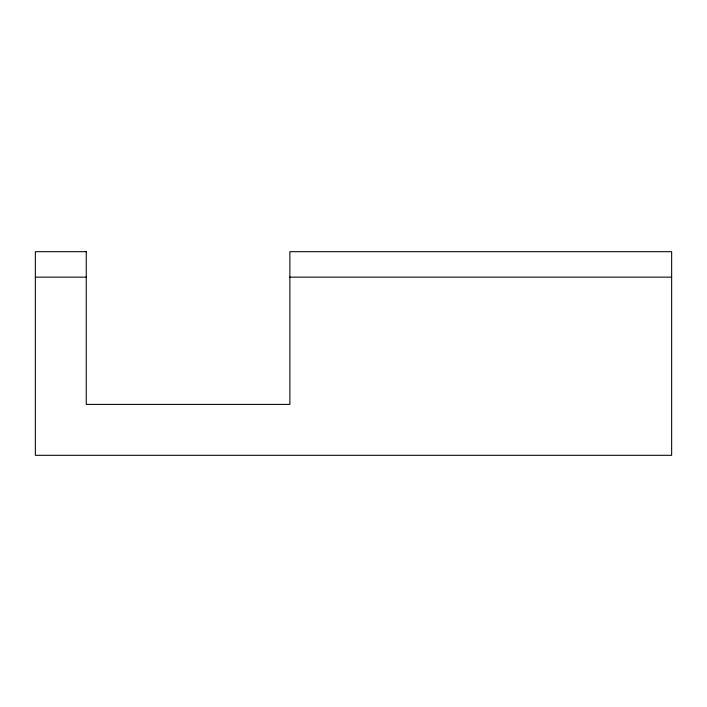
<?xml version="1.0" encoding="UTF-8"?>
<svg xmlns="http://www.w3.org/2000/svg" width="707" height="707" viewBox="0 0 707 707"><rect width="100%" height="100%" fill="white"/><g stroke="black" fill="none" stroke-linecap="round" stroke-linejoin="round"><path stroke-width="1.06" d="M35.35 277.144L86.254 277.144M289.87 277.144L671.65 277.144M86.254 251.692L35.35 251.692L35.35 455.308L671.65 455.308L671.65 251.692L289.87 251.692L289.87 404.404L86.254 404.404L86.254 251.692"/></g></svg>
